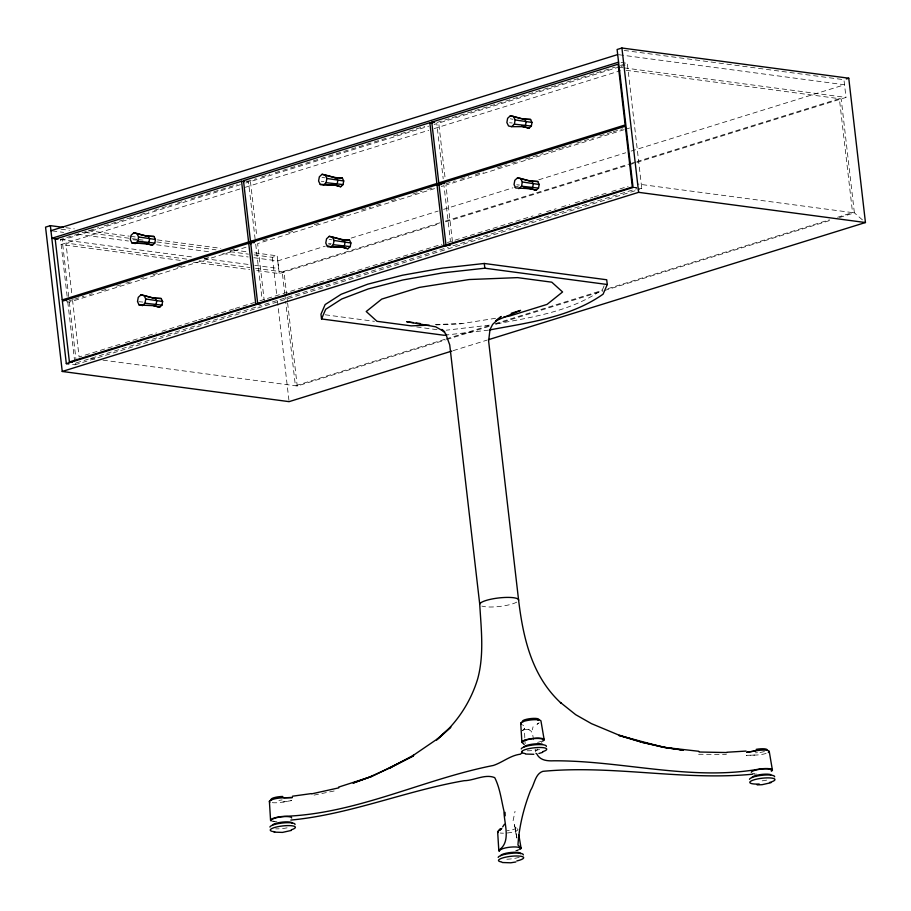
<?xml version="1.0" encoding="UTF-8"?>
<svg xmlns="http://www.w3.org/2000/svg" width="911" height="911" viewBox="0 0 911 911"><rect width="100%" height="100%" fill="white"/><g stroke="black" fill="none" stroke-linecap="round" stroke-linejoin="round"><path stroke-width="0.68" stroke-dasharray="4.55 3.42" d="M532.366 729.813L533.06 726.773M513.098 820.663L515.034 811.325M536.716 750.812L537.399 748.99M604.118 285.803L602.558 289.425C571.208 311.585 531.83 317.267 494.912 324.168M72.55 364.468L75.044 364.799L76.205 362.555M541.293 742.34L543.115 740.848M67.118 296.269L60.536 239.456L98.593 227.636M104.036 225.951L135.295 216.226M140.727 214.54L148.88 212.001M154.323 210.316L171.985 204.827M177.429 203.142L185.582 200.602M191.014 198.917L237.224 184.557M246.744 181.596L256.253 178.636M261.696 176.95L269.85 174.411M275.281 172.726L388.097 137.663M393.529 135.978L424.788 126.265M437.029 122.461L511.777 99.231M513.132 98.809L615.073 67.129M620.505 65.444L627.303 63.326L641.811 188.657L637.734 189.932M240.436 184.671L62.176 240.071L68.712 296.599M245.833 182.997L248.532 182.154L255.399 241.506M244.865 180.811L250.457 181.562L428.705 126.162M434.114 124.488L436.813 123.645L443.19 178.761M619.696 66.81L438.738 123.053L445.115 178.157M621.04 66.389L625.094 65.136M239.878 188.976L61.128 244.524L183.544 260.819M245.31 187.29L428.762 130.273M434.194 128.588L620.368 70.728M69.202 300.835L73.256 299.582M74.611 299.161L84.063 296.223M89.46 294.549L92.159 293.706M101.611 290.768L107.02 289.094M116.471 286.156L120.525 284.892M125.923 283.219L132.676 281.112M140.772 278.595L143.482 277.753M152.934 274.815L158.332 273.141M177.235 267.265L183.988 265.169M204.246 258.872L209.644 257.198M229.902 250.901L235.311 249.215M262.892 240.652L268.289 238.967M288.548 232.681L293.946 230.995M314.204 224.698L319.602 223.024M339.86 216.727L345.258 215.053M361.473 210.008L370.925 207.07M376.323 205.396L381.72 203.722M391.172 200.784L399.28 198.268M412.785 194.066L422.237 191.128M427.635 189.454L433.044 187.768M445.764 183.817L455.215 180.879M460.624 179.205L468.721 176.677M475.474 174.582L483.582 172.065M497.087 167.863L506.539 164.925M511.936 163.251L520.044 160.735M525.442 159.061L543.002 153.595M548.399 151.921L560.55 148.14M561.905 147.719L571.356 144.781M576.754 143.107L594.314 137.652M599.711 135.978L611.873 132.197M613.217 131.776L622.668 128.838M66.56 301.735L69.35 302.11L247.61 246.71M434.536 188.611L257.631 243.59L264.497 302.953M441.288 186.516L443.987 185.685L450.364 240.789M624.172 129.681L445.912 185.081L452.448 241.609M625.515 129.271L629.569 128.007M254.067 254.886L272.378 257.335L277.183 255.832L278.652 268.494L254.727 265.317M253.816 257.711L277.775 260.899L325.341 246.118M326.696 245.697L330.773 244.433M351.168 238.09L438.145 211.056M443.589 209.371L512.904 187.825M514.26 187.404L518.336 186.14M538.731 179.809L625.709 152.775M631.152 151.078L844.531 84.769L617.704 54.569M439.842 222.831L282.216 271.82L284.653 292.921M445.285 221.145L630.093 163.718M631.448 163.285L635.525 162.021M636.891 161.6L839.373 98.673L852.548 212.616L854.381 212.855L865.45 222.535M256.72 270.567L279.233 273.562L438.954 223.924M445.752 221.817L627.85 165.221M629.205 164.8L846 97.431L843.95 79.701M119.888 344.301L79.109 356.975L72.607 300.71M125.319 342.616L156.578 332.902M162.01 331.217L197.345 320.228M198.7 319.807L234.036 308.829M235.391 308.408L254.42 302.498M259.851 300.801L281.59 294.048M282.957 293.627L318.281 282.649M319.647 282.228L441.949 244.216M447.381 242.531L532.992 215.918M538.424 214.233L541.145 213.39M546.577 211.694L556.097 208.744M561.529 207.048L569.682 204.519M575.114 202.834L592.788 197.334M594.143 196.913L606.373 193.121M611.805 191.424L618.603 189.317M619.958 188.896L628.112 186.356M76.387 362.874L261.389 305.379M264.668 304.365L448.326 247.291M452.938 245.845L636.607 188.771M75.044 364.799L636.368 190.353M444.875 339.313L295.392 385.763L285.633 301.37M446.231 338.892L489.719 325.375M495.151 323.69L602.513 290.324M607.944 288.639L829.443 219.802M837.596 217.262L852.548 212.616L637.677 184.011M102.989 360.152L297.225 386.013L445.342 339.974M446.709 339.552L490.186 326.036M495.63 324.35L602.98 290.985M604.335 290.563L832.631 219.619M839.43 217.501L854.381 212.855L841.195 98.923L625.891 70.261M453.177 350.655L487.078 340.122M314.067 795.109L336.968 790.395M489.389 325.147L446.208 330.215M488.558 330.124L446.754 334.952M282.968 802.033L291.702 800.575L282.968 802.033A10.215 2.232 -6.6 0 1 269.975 802.113M495.584 318.281L459.679 323.963L436.141 324.885M753.898 774.156L756.517 774.043M435.242 324.544L462.036 323.496M754.775 755.082L746.291 755.344L754.775 755.082A10.215 2.232 -6.6 0 0 768.292 752.52M529.143 729.267L522.857 729.893L524.611 729.301L522.367 730.804L525.009 727.57L524.041 729.643L524.337 728.14L524.816 737.751M698.612 754.274L726.397 754.376M509.568 122.757L512.255 122.996M516.742 184.785L519.429 185.035M321.287 181.266L323.974 181.517M328.461 243.305L331.149 243.544M133.006 239.775L137.037 240.151M138.836 301.689L142.868 302.065M624.16 50.447L780.545 71.263M781.957 71.445L842.538 79.519M621.074 62.495L627.303 63.326M619.161 67.232L622.908 67.733M624.149 67.892L846 97.431M633.714 187.188L636.516 187.564M633.077 187.495L636.823 187.996M638.064 188.167L641.811 188.657L639.966 187.051M65.854 227.704L74.303 228.832M88.39 230.699L129.248 236.143M130.66 236.325L136.297 237.076M157.432 239.889L220.826 248.339M233.512 250.024L247.598 251.903M254.647 252.837L277.183 255.832M61.048 229.196L69.498 230.324M84.996 232.385L137.128 239.32M138.54 239.513L144.177 240.265M156.851 241.95L216.032 249.83M230.119 251.698L248.43 254.146M52.348 230.893L63.622 232.396M77.708 234.264L128.428 241.016M156.601 244.774L210.145 251.903M222.819 253.588L248.179 256.959M60.536 239.456L194.225 257.255M204.064 258.565L249.102 264.566M186.709 259.111L65.934 243.032L71.958 295.084M199.35 260.797L249.91 267.527M255.524 268.267L284.038 272.07L286.806 295.984M193.394 262.129L249.682 269.622M325.204 314.785L374.455 321.344M416.68 326.958L437.781 329.771M90.348 358.467L95.962 359.219M510.285 118.783L512.927 119.284M322.004 177.292L324.646 177.804M329.178 239.331L331.82 239.832M507.302 832.984A10.215 2.232 -6.6 0 0 517.346 828.873L515.136 827.188L514.282 824.501L516.708 837.664M528.221 729.278L531.181 731.191L532.593 734.05L533.983 742.328M516.879 838.154L515.136 827.188L517.346 828.873M522.538 724.769L523.518 725.691M535.144 749.229L535.6 751.985M515.136 827.188L516.833 837.676M286.965 297.385L287.455 301.609M287.625 303.01L297.225 386.013M284.813 294.333L285.462 299.958M277.775 260.899L279.233 273.562M272.378 257.335L276.762 295.164M277.411 300.767L288.924 400.248M250.457 181.562L256.834 236.678M255.706 244.194L262.083 299.309M69.35 302.11L76.057 360.05M67.767 301.86L74.725 361.997M524.884 739.128L525.089 743.251A10.055 2.198 -6.6 0 0 527.617 743.353M516.765 602.103A19.586 4.27 -6.6 0 1 499.49 606.475A19.586 4.27 -6.6 0 1 481.851 606.077M276.933 821.756A11.228 2.448 -6.6 0 1 271.193 820.993M274.928 821.38A10.055 2.198 -6.6 0 1 272.81 820.993M287.067 827.86A12.652 2.756 -6.6 0 1 275.68 828.862M282.103 799.904A8.267 1.799 -6.6 0 1 278.925 800.359M503.453 833.189A10.215 2.232 -6.6 0 1 500.264 833.018M520.044 849.337A11.228 2.448 -6.6 0 1 513.724 851.295M519.19 857.297A12.652 2.756 -6.6 0 1 503.931 859.255M518.359 849.667A10.055 2.198 -6.6 0 1 515.979 850.487M515.307 827.416A8.267 1.799 -6.6 0 1 507.188 830.741M539.563 749.514A12.652 2.756 -6.6 0 1 527.002 750.766M541.43 741.167A10.055 2.198 -6.6 0 1 537.592 742.363M754.502 773.655A10.055 2.198 -6.6 0 1 752.395 773.28M766.641 780.146A12.652 2.756 -6.6 0 1 758.874 781.103M764.42 751.518A8.267 1.799 -6.6 0 1 758.51 752.634M757.451 752.725A8.267 1.799 -6.6 0 1 755.401 752.805M538.412 723.186L537 724.347L540.041 722.138L538.412 723.186"/><path stroke-width="1.37" d="M135.067 243.692L137.812 241.187L138.574 236.962L136.912 233.489L133.815 232.806L131.07 235.3L130.307 239.525L131.97 242.998L147.092 243.67L152.433 245.253L154.79 243.1L155.439 239.468L154.016 236.473L146.215 236.074L133.815 232.806M142.253 305.72L144.986 303.226L145.749 299.002L144.097 295.528L140.989 294.834L138.256 297.339L137.493 301.564L139.144 305.037L154.266 305.709L159.607 307.292L161.964 305.139L162.625 301.495L161.201 298.512L153.39 298.113L140.989 294.834M323.348 185.184L326.092 182.678L326.855 178.454L325.193 174.98L322.095 174.286L319.351 176.791L318.588 181.016L320.251 184.489L335.373 185.161L340.714 186.744L343.071 184.591L343.72 180.947L342.297 177.964L334.496 177.565L322.095 174.286M330.534 247.211L333.267 244.706L334.03 240.481L332.378 237.008L329.27 236.325L326.537 238.83L325.774 243.055L327.425 246.528L342.547 247.188L347.888 248.771L350.245 246.619L350.906 242.986L349.482 240.003L341.671 239.593L329.27 236.325M511.629 126.663L514.362 124.169L515.136 119.933L513.474 116.46L510.376 115.777L507.632 118.282L506.869 122.507L508.532 125.98L511.629 126.663L523.654 126.652L528.995 128.235L531.352 126.071L532.001 122.438L530.578 119.455L522.777 119.045L530.578 119.455M518.814 188.702L521.548 186.197L522.31 181.972L520.659 178.499L517.55 177.816L514.817 180.31L514.043 184.546L515.706 188.019L530.828 188.679L536.169 190.262L538.526 188.11L539.187 184.477L537.763 181.483L529.951 181.084L517.55 177.816M321.526 318.952L325.683 309.296L341.716 299.002L368.238 288.935L402.992 279.95L442.997 272.844L484.834 268.21L607.261 284.505L606.715 279.768L484.288 263.473L442.45 268.107L402.434 275.224L367.691 284.198L341.17 294.264L325.136 304.57L320.979 314.227L321.526 318.952L443.964 335.259L446.754 334.952M607.261 284.505L603.105 294.162C570.161 317.37 528.619 322.585 489.936 329.884M502.678 826.892L504.432 824.284M522.458 752.235L520.488 754.183C510.399 755.378 502.735 762.325 493.375 765.456C423.615 779.178 358.125 813.181 286.453 816.256A11.228 2.448 -6.6 0 0 274.2 818.01A11.228 2.448 -6.6 0 0 271.193 820.993M154.266 305.709L156.18 303.955L156.715 301.006L155.565 298.592L144.097 295.528M498.602 830.741L501.642 828.532L498.602 830.741A10.215 2.232 -6.6 0 0 498.226 832.495M391.377 767.324L368.659 777.39L353.081 783.096L372.326 776.24L413.423 755.868L389.099 768.394L413.64 755.219L412.467 755.925L437.337 738.958L450.843 727.103L436.551 739.948C456.081 724.291 470.475 702.7 477.717 678.763C484.31 654.44 481.156 628.92 479.721 604.141L449.727 344.905L445.775 333.995L442.006 329.452L444.784 331.968L435.686 326.821L406.705 321.72L413.446 322.619M372.326 776.24L338.55 787.127M63.03 227.329L50.356 225.643L45.55 227.135L62.244 371.46L289.083 401.649L451.822 351.077M488.433 339.701L865.45 222.535L848.756 78.209L621.917 48.01L617.111 49.501L633.077 187.495L66.321 363.637L50.356 225.643M50.936 230.699L617.704 54.569M618.58 62.164L51.813 238.295L58.042 239.126M244.342 181.596L241.552 181.232L55.195 239.137L62.221 299.913L66.412 300.471M432.623 123.087L429.833 122.712L243.476 180.629L250.502 241.404L254.693 241.962M431.757 122.12L618.113 64.203L625.14 124.966L438.783 182.883L431.757 122.12L434.547 122.495M62.221 299.913L248.589 241.996L254.169 242.736M250.502 241.404L436.87 183.487L441.049 184.045M251.527 243.636L248.726 243.26L62.369 301.177L69.407 361.94L72.197 362.316M439.808 185.127L437.007 184.751L250.65 242.668L257.688 303.431L260.478 303.807M438.931 184.147L625.288 126.242L632.325 187.006L445.969 244.922L438.931 184.147L441.721 184.523M846.353 78.961L848.756 78.209M69.407 361.94L255.763 304.035L258.553 304.399M257.688 303.431L444.044 245.514L446.834 245.89M62.244 371.46L638.622 192.335L865.45 222.535M511.23 313.282L520.523 310.4L495.652 320.854L501.13 316.481L492.612 324.407L489.981 329.6L488.615 341.033L518.61 600.269C523.233 638.304 531.899 676.486 561.301 703.36L560.459 702.506L575.684 714.679L591.433 723.63L618.296 734.858L640.934 741.941M291.395 830.422L282.501 832.403L274.097 832.142M538.891 753.499L542.717 752.315M770.968 782.697L762.086 784.69L757.155 784.883M338.79 787.856L311.71 793.857M755.686 750.846L746.94 752.292L755.686 750.846A10.215 2.232 -6.6 0 1 766.629 750.243A10.215 2.232 -6.6 0 1 768.292 752.52M311.175 793.618L292.477 796.203M503.874 316.971L509.397 316.094L547.067 304.388L562.577 291.975L551.781 282.182L517.573 277.627L469.119 279.54L419.402 287.398L381.732 299.104L366.222 311.516L377.006 321.31L411.214 325.865L429.218 325.159M515.82 861.988L510.764 862.797L502.36 862.523M290.825 820.082C350.177 814.445 405.702 790.782 464.189 780.693C474.062 780.625 485.119 773.655 494.719 777.63C499.945 787.969 501.301 799.904 503.977 811.097C504.011 823.259 511.128 840.796 499.854 849.451A11.228 2.448 -6.6 0 0 499.444 851.386M746.075 751.074L726.967 752.247M752.6 774.202C682.692 780.955 612.727 764.705 542.819 771.344C535.144 773.906 534.529 784.212 530.692 790.133C523.791 807.579 519.145 826.368 517.96 845.021L520.454 847.401A11.228 2.448 -6.6 0 1 520.044 849.337M533.835 754.297L525.431 754.035M283.868 797.797L292.351 797.524L283.868 797.797A10.215 2.232 -6.6 0 0 272.708 799.391A10.215 2.232 -6.6 0 0 269.975 802.113M342.297 177.964L334.496 177.565M537.763 181.483L529.951 181.084M154.016 236.473L146.215 236.074M349.482 240.003L341.671 239.593M161.201 298.512L153.39 298.113M726.784 752.554L699.09 752.008M320.251 184.489L335.373 185.161L337.286 183.407L337.822 180.469L336.66 178.044L325.193 174.98M523.483 188.121L530.828 188.679L532.741 186.937L533.277 183.988L532.115 181.562L520.659 178.499M131.97 242.998L147.092 243.67L149.005 241.927L149.541 238.978L148.379 236.553L136.912 233.489M327.425 246.528L342.547 247.188L344.46 245.446L344.996 242.497L343.834 240.071L332.378 237.008M139.144 305.037L143.027 305.094M514.362 124.169L531.352 126.071M521.548 186.197L538.526 188.11M326.092 182.678L343.071 184.591M333.267 244.706L350.245 246.619M137.812 241.187L154.79 243.1M144.986 303.226L161.964 305.139M532.001 122.438L515.136 119.933M539.187 184.477L522.31 181.972M343.72 180.947L326.855 178.454M350.906 242.986L334.03 240.481M155.439 239.468L138.574 236.962M162.625 301.495L145.749 299.002M698.805 751.279L663.436 747.282L642.266 742.363L666.772 747.726L683.307 750.243L679.333 749.651M438.783 182.883L444.374 183.635M445.969 244.922L450.148 245.48M416.133 322.984L420.176 323.519M66.321 363.637L68.815 363.967M676.679 749.252L663.436 747.282L618.888 735.428L640.968 741.975M528.995 128.235L521.491 126.162L523.654 126.652L525.567 124.898L526.102 121.949L524.941 119.535L513.474 116.46M536.169 190.262L528.665 188.201M340.714 186.744L333.21 184.682M347.888 248.771L340.384 246.71M152.433 245.253L144.929 243.191M159.607 307.292L153.31 305.595M510.376 115.777L521.536 118.726M536.021 753.465L536.659 753.659C539.813 760.378 546.953 761.106 553.603 760.799C621.666 760.48 689.616 780.921 757.508 769.385A11.228 2.448 -6.6 0 1 769.533 768.725A11.228 2.448 -6.6 0 1 771.366 771.23M524.178 744.481L522.515 742.898A11.228 2.448 -6.6 0 1 533.561 738.377A11.228 2.448 -6.6 0 1 543.115 740.848M769.26 751.575L772.426 770.182M544.174 739.789L540.997 721.182A10.215 2.232 -6.6 0 0 529.359 720.134A10.215 2.232 -6.6 0 0 521.297 724.006M518.837 834.988L521.103 848.289M621.917 48.01L638.622 192.335M484.288 263.473L484.834 268.21M429.833 122.712L436.87 183.487M437.007 184.751L444.044 245.514M241.552 181.232L248.589 241.996M248.726 243.26L255.763 304.035M520.716 723.197L521.878 742.01M497.645 831.697L498.807 850.498M269.394 801.304L270.556 820.116M505.036 812.316L505.161 815.857M479.721 604.141A19.586 4.27 -6.6 0 1 500.093 597.81A19.586 4.27 -6.6 0 1 518.61 600.269M272.332 825.32A10.055 2.198 -6.6 0 1 282.797 822.064A10.055 2.198 -6.6 0 1 292.294 823.328M269.918 827.029A12.652 2.756 -6.6 0 1 283.082 822.94A12.652 2.756 -6.6 0 1 295.039 824.535M271.637 831.196A12.652 2.756 -6.6 0 1 276.113 827.086A12.652 2.756 -6.6 0 1 292.83 825.913A12.652 2.756 -6.6 0 1 291.269 829.819M274.712 831.709A12.652 2.756 -6.6 0 1 272.469 831.413M271.717 820.002A10.055 2.198 -6.6 0 1 282.182 816.746A10.055 2.198 -6.6 0 1 291.679 818.01M271.592 799.96A8.267 1.799 -6.6 0 1 273.801 797.763A8.267 1.799 -6.6 0 1 282.831 796.476M499.968 850.384A10.055 2.198 -6.6 0 1 510.433 847.139A10.055 2.198 -6.6 0 1 519.93 848.403M498.169 857.422A12.652 2.756 -6.6 0 1 511.344 853.322A12.652 2.756 -6.6 0 1 523.301 854.917M500.583 855.702A10.055 2.198 -6.6 0 1 511.048 852.457A10.055 2.198 -6.6 0 1 520.545 853.721M501.767 861.977A12.652 2.756 -6.6 0 1 503.464 857.707A12.652 2.756 -6.6 0 1 521.707 856.42A12.652 2.756 -6.6 0 1 516.833 860.918M499.854 830.354A8.267 1.799 -6.6 0 1 500.15 828.93M523.039 741.896A10.055 2.198 -6.6 0 1 533.504 738.65A10.055 2.198 -6.6 0 1 543.002 739.914M523.654 747.214A10.055 2.198 -6.6 0 1 531.523 744.298A10.055 2.198 -6.6 0 1 542.523 744.23M521.24 748.922A12.652 2.756 -6.6 0 1 534.415 744.834A12.652 2.756 -6.6 0 1 546.372 746.428M524.827 753.477A12.652 2.756 -6.6 0 1 525.693 749.457A12.652 2.756 -6.6 0 1 543.457 747.692A12.652 2.756 -6.6 0 1 542.603 751.712M522.925 721.854A8.267 1.799 -6.6 0 1 531.045 718.54A8.267 1.799 -6.6 0 1 538.071 720.35M751.29 772.277A10.055 2.198 -6.6 0 1 761.755 769.032A10.055 2.198 -6.6 0 1 771.253 770.296M751.917 777.595A10.055 2.198 -6.6 0 1 759.774 774.68A10.055 2.198 -6.6 0 1 770.774 774.623M759.205 784.018A12.652 2.756 -6.6 0 1 751.313 780.875A12.652 2.756 -6.6 0 1 770.786 777.983A12.652 2.756 -6.6 0 1 769.544 782.469M749.502 779.315A12.652 2.756 -6.6 0 1 762.666 775.215A12.652 2.756 -6.6 0 1 774.623 776.81M756.13 749.377A8.267 1.799 -6.6 0 1 767.108 749.969"/></g></svg>
